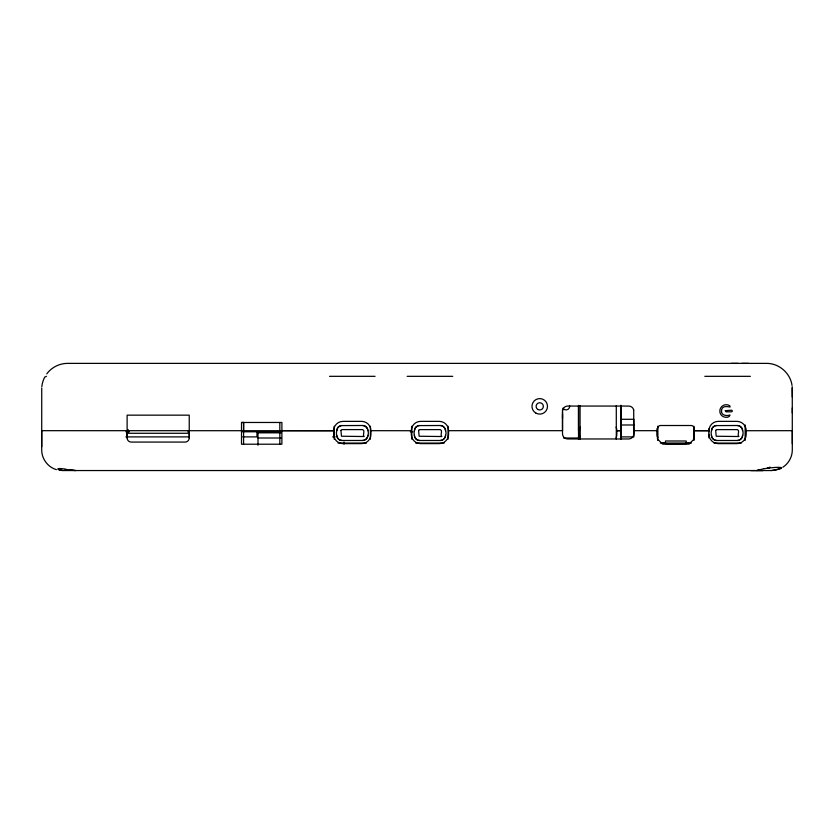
<?xml version="1.0" encoding="UTF-8"?>
<svg xmlns="http://www.w3.org/2000/svg" width="834" height="834" viewBox="0 0 834 834"><rect width="100%" height="100%" fill="white"/><g stroke="black" fill="none" stroke-linecap="round" stroke-linejoin="round"><path stroke-width="1.25" d="M189.235 430.678L189.235 437.933A4.139 4.139 0 0 1 185.096 442.072L131.261 442.072A4.139 4.139 0 0 1 127.122 437.933L127.122 430.678M128.155 429.583L128.155 433.273L188.203 433.273L188.203 430.678M243.591 444.209L243.591 422.473L241.516 422.473L241.516 444.209L281.892 444.209L281.902 422.473L241.516 422.473M258.008 445.241L258.008 431.908M279.828 444.209L279.828 422.473M370.932 430.719L370.932 434.305A9.32 9.32 0 0 1 361.622 443.625L342.983 443.625A9.32 9.32 0 0 1 333.663 434.305L333.663 430.719A9.32 9.32 0 0 1 342.983 421.368L361.622 421.368A9.32 9.32 0 0 1 370.932 430.678L411.308 430.719A9.32 9.32 0 0 1 420.628 421.368L439.268 421.368A9.32 9.32 0 0 1 448.588 430.678L562.512 430.678L562.512 414.352M411.308 430.719L411.308 434.305A9.32 9.32 0 0 0 420.628 443.625L439.268 443.625A9.32 9.32 0 0 0 448.577 434.305L448.577 430.719M578.515 405.366L578.515 430.678L579.547 430.678A9.32 9.32 0 0 1 580.255 427.112M580.068 439.195L580.068 405.678M616.295 439.195L616.295 405.678M620.955 439.476L620.955 405.366L620.955 437.933M657.453 436.901L657.453 428.04M657.713 440.488L657.713 426.247M665.48 443.073L665.48 440.998L686.184 440.998L686.184 443.073M693.951 440.488L693.951 426.247M708.963 431.751L708.963 430.719L694.201 430.678L694.201 428.613A3.107 3.107 0 0 0 691.094 425.507L660.559 425.507A3.107 3.107 0 0 0 657.453 428.613L657.453 438.965L662.634 444.136L689.03 444.136L694.201 438.955L694.201 430.678L708.963 430.678A9.32 9.32 0 0 1 718.272 421.358L736.912 421.358A9.32 9.32 0 0 1 746.232 430.678L746.232 434.305A9.32 9.32 0 0 1 736.912 443.625L718.272 443.625A9.32 9.32 0 0 1 708.963 434.305M792.3 413.101L792.3 407.92M792.3 397.036L792.175 386.705M41.742 387.998L41.71 446.763M336.769 430.678L337.895 427.415L340.793 425.601L362.654 425.496C370.213 425.726 370.296 440.227 362.654 440.477L341.94 440.477C337.103 440.529 335.654 434.493 336.769 430.678A5.181 5.181 0 0 1 341.94 425.496M414.415 430.678L415.541 427.425L418.439 425.601L440.3 425.507C447.868 425.726 447.952 440.237 440.3 440.488L419.596 440.488C414.748 440.54 413.31 434.504 414.415 430.678A5.181 5.181 0 0 1 419.596 425.507M711.485 430.678L712.622 427.425L715.52 425.601L737.371 425.507C744.939 425.726 745.023 440.237 737.371 440.488L716.667 440.488C711.819 440.54 710.38 434.504 711.485 430.678A5.181 5.181 0 0 1 716.667 425.507M41.836 386.684L41.992 385.475A25.885 25.885 0 0 1 44.765 377.072L46.464 376.332M562.512 411.245L562.689 409.901M46.798 373.851C51.593 367.304 59.61 363.301 67.731 363.384L766.415 363.384C778.873 363.144 790.434 373.111 792.019 385.475M58.338 468.979A12.416 1.731 8.7 0 0 57.88 469.271L62.863 470.543L771.596 470.543L776.204 470.022L780.853 468.26A12.447 1.814 -6.4 0 0 781.051 467.947M782.813 467.238C788.651 463.537 792.352 456.751 792.3 449.839L792.3 430.678L746.232 430.719M769.198 467.822L770.189 467.228L767.374 468.093L768.281 467.957M780.082 468.718L771.596 470.543M758.857 470.032L756.855 470.543L763.829 468.718M731.418 363.384L738.142 363.384M741.77 363.384L748.494 363.384M329.524 376.322L375.071 376.322M407.169 376.332L452.726 376.332M704.813 376.332L750.371 376.332M620.955 419.293L633.798 419.293L633.871 436.901L620.955 436.891M620.955 424.986L633.798 424.986M633.871 430.688L657.453 430.678M125.892 431.793L129.364 431.783M242.496 431.783L280.255 431.793M410.297 431.793L412.913 431.783M258.008 432.825L280.943 432.825M125.903 436.901L189.495 436.891M242.694 436.891L256.976 436.891L256.966 431.929M332.672 436.891L335.195 436.891M258.008 437.996L280.943 437.996M563.607 438.017L578.515 438.017M338.062 443.062L366.533 443.062M415.707 443.073L444.178 443.073M660.299 443.073L691.355 443.073M714.081 443.073L741.259 443.073M59.005 469.98L60.058 470.272M750.892 470.616L762.922 470.616M279.828 430.678L333.663 430.719L41.71 430.678L41.71 449.839C41.575 458.721 47.861 467.196 56.399 469.646M70.859 470.157L75.602 470.543L69.566 469.969M62.863 470.543L59.923 470.251M72.777 470.386L73.402 470.439M70.181 470.063L65.281 469.25M633.694 409.901L633.871 433.795A5.171 5.171 0 0 1 628.7 438.965L567.693 438.965A5.181 5.181 0 0 1 562.512 433.795L562.512 410.13M792.269 387.998L792.3 443.625M562.512 412.048L562.512 418.439M745.137 424.954L745.137 440.488M708.9 428.832L708.9 437.892M579.547 430.678L579.547 434.274A9.32 9.32 0 0 0 580.255 437.84M578.515 406.189L578.515 439.122M448.067 426.247L448.067 439.195M411.829 426.247L411.829 439.195M370.411 426.247L370.411 439.184M344.015 442.062L344.015 444.136M334.184 426.247L334.184 439.184M243.591 422.473L243.591 430.678M189.235 437.933L189.235 415.155L127.122 415.155L127.122 437.933M445.471 435.306A5.181 5.181 0 0 1 440.3 440.488M419.596 440.488A5.181 5.181 0 0 1 414.415 435.306M440.3 425.507A5.181 5.181 0 0 1 445.471 430.678M742.552 435.306A5.181 5.181 0 0 1 737.371 440.488M716.667 440.488A5.181 5.181 0 0 1 711.485 435.306M737.371 425.507A5.181 5.181 0 0 1 742.552 430.678M367.825 435.296A5.181 5.181 0 0 1 362.654 440.477M341.94 440.477A5.181 5.181 0 0 1 336.769 435.296M362.654 425.496A5.181 5.181 0 0 1 367.825 430.678M562.689 409.901A5.181 5.181 0 0 1 567.693 406.064L628.7 406.064A5.181 5.181 0 0 1 633.694 409.901M616.107 427.112A9.32 9.32 0 0 1 616.816 430.678L616.816 434.274A9.32 9.32 0 0 1 616.107 437.84M657.901 427.112A9.32 9.32 0 0 0 657.192 430.678L657.192 434.274A9.32 9.32 0 0 0 657.901 437.84M569.591 405.418A3.628 3.628 0 0 1 562.95 408.16M58.182 468.75A12.468 1.856 14.1 0 1 65 469.094M764.257 468.75A12.322 1.115 -8.7 0 1 767.489 468.187M780.53 467.666A12.322 1.856 -5.3 0 1 780.645 468.687M780.322 467.467A12.364 1.126 -8.7 0 1 780.843 467.978M769.156 468.062A12.354 1.595 -8.4 0 1 780.77 467.634M662.947 442.885A9.32 9.32 0 0 0 666.512 443.594L685.152 443.594A9.32 9.32 0 0 0 688.717 442.885M721.525 410.067C720.451 415.488 726.758 416.312 730.031 414.998C729.719 418.303 723.422 417.771 721.66 415.499A6.328 6.328 0 0 1 719.951 412.288C718.96 408.128 722.974 403.948 727.175 404.782A6.328 6.328 0 0 1 729.917 405.949L730.052 407.034C727.29 406.512 722.244 405.46 721.525 410.067M340.939 430.417L341.492 436.234L364.177 436.526C362.092 435.233 365.563 430.448 362.654 429.604L341.94 429.604L340.939 430.417M418.585 430.417L419.148 436.245L441.832 436.526C439.747 435.233 443.219 430.448 440.3 429.614L419.596 429.614L418.585 430.417M715.655 430.417L716.218 436.245L738.903 436.526C736.818 435.233 740.29 430.448 737.371 429.614L716.667 429.614L715.655 430.417M725.309 410.693L726.06 411.819L731.647 411.819L732.45 411.006L731.647 410.203L725.309 410.693M620.955 430.688L616.816 430.678L620.955 430.678M537.92 409.494A3.628 3.628 0 0 0 543.361 406.356A3.628 3.628 0 0 0 537.92 403.218A3.628 3.628 0 0 0 537.92 409.494M535.855 413.08A7.767 7.767 0 0 0 547.5 406.356A7.767 7.767 0 0 0 535.855 399.632A7.767 7.767 0 0 0 535.855 413.08"/></g></svg>
